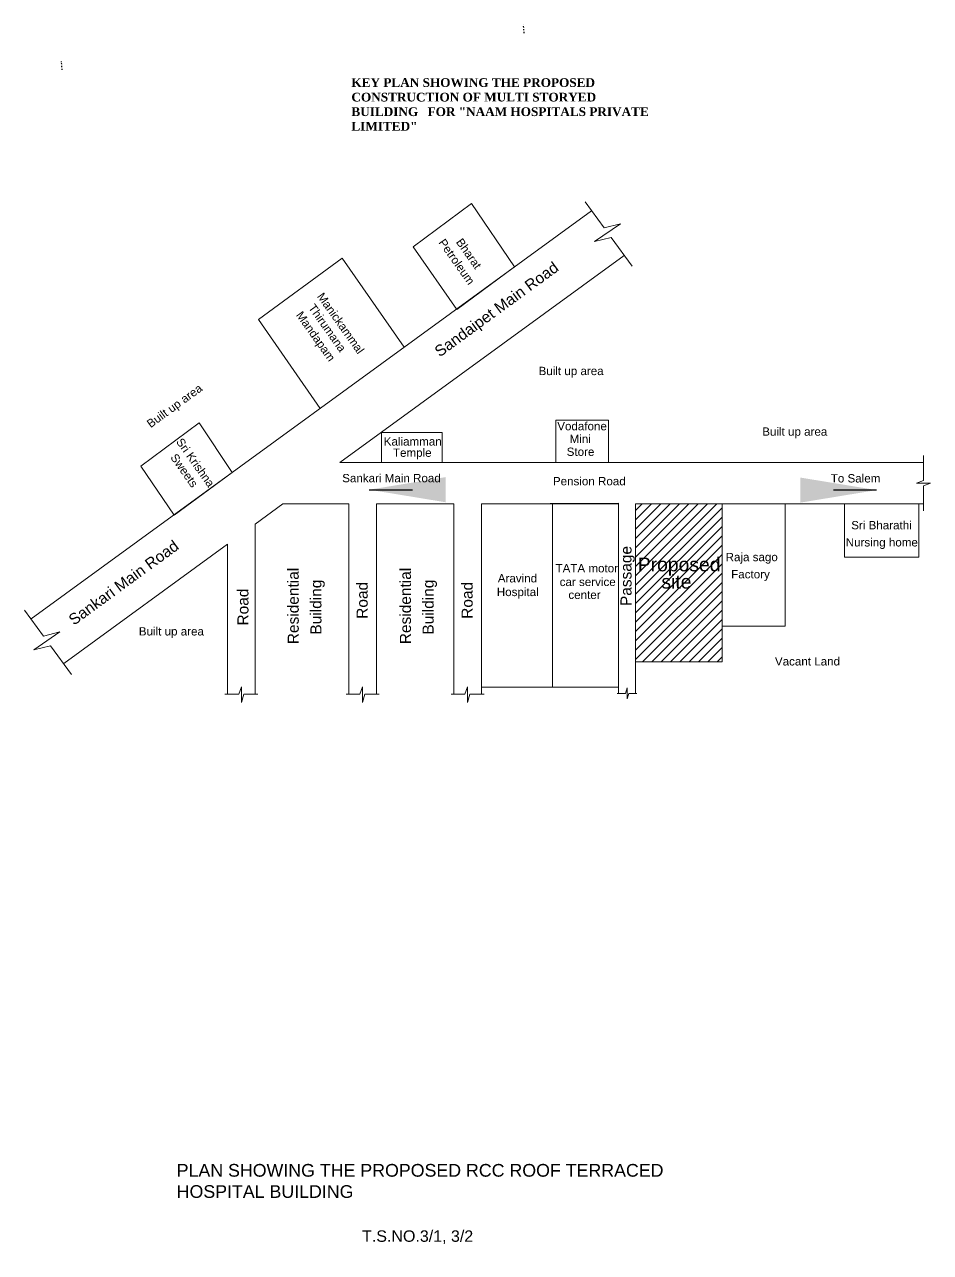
# Model space of a CAD drawing. Header units: metres. Extents: x -38 to 401, y 28 to 287.
# Drawn here: x 19.8 to 91, y 163.7 to 260.3 of the extents above; entities that cross this region are included whole.
import ezdxf

# ---------------------------------------------------------------- set-up
doc = ezdxf.new("R2010")
doc.units = ezdxf.units.M
doc.linetypes.add('DOT2', pattern=[0.125, 0, -0.125])
doc.layers.add('AR_WALL', color=7, linetype='Continuous', lineweight=40)
doc.layers.add('wall', color=7, linetype='Continuous', lineweight=0)
doc.styles.add('ID', font='GOTHIC.TTF', dxfattribs={"width": 0.85})
doc.styles.get("Standard").update_dxf_attribs({"font": 'arial.ttf'})
doc.styles.add('UNCO', font='CALIST.TTF', dxfattribs={"height": 0.23})
doc.dimstyles.new('1-100-ID', dxfattribs={"dimtxt": 0.3, "dimasz": 0.15, "dimexe": 100, "dimexo": 100, "dimgap": 0.15, "dimtad": 1, "dimdec": 0, "dimzin": 3, "dimdsep": 46, "dimtxsty": 'ID', "dimblk": 'ARCHTICK', "dimcen": 0, "dimclrd": 252, "dimclre": 252, "dimclrt": 3, "dimadec": 0, "dimazin": 0, "dimtfac": 1, "dimtdec": 0, "dimtix": 1, "dimtmove": 2, "dimatfit": 3, "dimldrblk": 'OPEN90', "dimfxl": 0, "dimtolj": 1, "dimtzin": 0, "dimarcsym": 0})
doc.dimstyles.new('ISO-25', dxfattribs={"dimtxt": 2.5, "dimasz": 2.5, "dimexe": 1.25, "dimexo": 0.625, "dimtad": 1, "dimtxsty": 'Standard', "dimcen": 2.5, "dimadec": 0, "dimazin": 0, "dimtfac": 1, "dimtmove": 0, "dimatfit": 3, "dimfxl": 0, "dimarcsym": 0})

# ---------------------------------------------------------------- blocks, each defined once
blk = doc.blocks.new('_ArchTick')
at = {"color": 0, "linetype": 'ByBlock', "const_width": 0.15}
blk.add_lwpolyline([(-0.5, -0.5), (0.5, 0.5)], dxfattribs=at)
blk = doc.blocks.new('*D700')
at = {"color": 252, "linetype": 'DOT2', "lineweight": -2}
for p, q in [((59.086, 259.618), (59.032, 260.295)), ((22.777, 256.726), (22.723, 257.403))]:
    blk.add_line(p, q, dxfattribs=at)
at = {"color": 252, "lineweight": -2}
blk.add_line((30.664, 157.718), (66.973, 160.611), dxfattribs=at)
at = {"layer": 'Defpoints', "color": 0}
for p in [(66.973, 160.611), (67.026, 159.934), (30.718, 157.042)]:
    blk.add_point(p, dxfattribs=at)
at = {"color": 252, "lineweight": -2, "xscale": 0.15, "yscale": 0.15, "zscale": 0.15}
for p, rotation in [((66.973, 160.611), 4.55433833093015), ((30.664, 157.718), 184.5543383309301)]:
    blk.add_blockref('_ArchTick', p, dxfattribs=dict(at, rotation=rotation))
at = {"color": 3, "lineweight": 25, "insert": (48.769, 159.785), "char_height": 0.3, "attachment_point": 5, "rotation": 4.55434, "style": 'ID'}
blk.add_mtext('\\A1;{\\H3x;36.90}', dxfattribs=at)
blk = doc.blocks.new('_Open90')
at = {"layer": 'AR_WALL', "color": 0, "lineweight": -2}
for p, q in [((0, 0), (-1, 0)), ((-0.5, 0.5), (0, 0)), ((0, 0), (-0.5, -0.5))]:
    blk.add_line(p, q, dxfattribs=at)

msp = doc.modelspace()

# ---------------------------------------------------------------- hatches: boundary and pattern name
at = {"lineweight": 15}
h = msp.add_hatch(dxfattribs=at)
h.set_pattern_fill('ANSI31', color=252, scale=0.163032)
h.set_pattern_definition([(45, (-3691.37836, -548.98536), (-0.36601734, 0.36601734), [])])
h.paths.add_polyline_path([(74.64381, 222.59483), (67.84625, 222.59483), (67.84625, 210.17507), (74.64381, 210.17507)])
h.paths.add_polyline_path([(67.67267, 216.64377), (74.86676, 216.64377), (74.86676, 218.72671), (67.67267, 218.72671)], flags=9)
h.paths.add_polyline_path([(69.59943, 215.64089), (72.93643, 215.64089), (72.93643, 217.2979), (69.59943, 217.2979)], flags=24)

# ---------------------------------------------------------------- linework, layer by layer
at = {"color": 3, "lineweight": 15}
for p, q in [((63.87618, 246.35551), (65.36827, 244.3084)), ((20.33413, 213.54453), (64.38955, 245.65118)), ((64.61609, 243.22834), (66.64931, 244.63035)), ((66.64931, 244.63035), (65.36827, 244.3084)), ((64.61609, 243.22834), (65.91913, 243.55263)), ((65.91913, 243.55263), (67.57047, 241.28703)), ((38.20352, 237.10869), (44.79444, 241.91205)), ((44.60427, 225.85547), (66.94789, 242.1412)), ((49.65342, 234.91171), (44.79444, 241.91205)), ((43.0625, 230.10835), (38.20352, 237.10869)), ((90.4779, 226.39891), (90.4779, 224.44574)), ((44.60427, 225.85547), (90.4779, 225.85547)), ((89.93446, 224.22515), (90.4779, 224.44574)), ((89.93446, 224.22515), (91.02134, 224.22515)), ((90.4779, 224.00456), (91.02134, 224.22515)), ((90.4779, 224.00456), (90.4779, 222.05139)), ((37.94606, 221.00246), (40.13075, 222.59483)), ((40.13075, 222.59483), (45.30727, 222.59483)), ((45.30727, 222.59483), (45.30727, 207.62464)), ((47.48103, 222.59483), (53.55624, 222.59483)), ((47.48103, 222.59483), (47.48103, 207.62464)), ((53.55624, 222.59483), (53.55624, 207.62464)), ((55.73, 222.59483), (66.50145, 222.64217)), ((55.73, 222.59483), (55.73, 207.62464)), ((66.50145, 222.64217), (66.50145, 207.67198)), ((67.84625, 222.59483), (90.4779, 222.59483)), ((67.84625, 222.59483), (67.84625, 207.67198)), ((74.64381, 222.59062), (74.64381, 210.17086)), ((37.94606, 221.00246), (37.94606, 207.62464)), ((22.89451, 210.03175), (35.7723, 219.41806)), ((35.7723, 219.41806), (35.7723, 207.62464)), ((19.82076, 214.24886), (21.31286, 212.20174)), ((20.56067, 211.12168), (22.5939, 212.5237)), ((22.5939, 212.5237), (21.31286, 212.20174)), ((20.56067, 211.12168), (21.86371, 211.44598)), ((21.86371, 211.44598), (23.51506, 209.18038)), ((74.64381, 210.17507), (67.84625, 210.17507)), ((35.55492, 207.62464), (36.64964, 207.62464)), ((36.85918, 208.20121), (36.64964, 207.62464)), ((36.85918, 206.9828), (36.85918, 208.20121)), ((36.85918, 206.9828), (37.04267, 207.62464)), ((37.04267, 207.62464), (38.16343, 207.62464)), ((45.08989, 207.62464), (46.18461, 207.62464)), ((46.39415, 208.20121), (46.18461, 207.62464)), ((46.39415, 206.9828), (46.39415, 208.20121)), ((46.39415, 206.9828), (46.57764, 207.62464)), ((46.57764, 207.62464), (47.69841, 207.62464)), ((53.33887, 207.62464), (54.43358, 207.62464)), ((54.64312, 208.20121), (54.43358, 207.62464)), ((54.64312, 206.9828), (54.64312, 208.20121)), ((54.64312, 206.9828), (54.82661, 207.62464)), ((54.82661, 207.62464), (55.94738, 207.62464))]:
    msp.add_line(p, q, dxfattribs=at)
at = {"lineweight": 15}
for p, q in [((66.39735, 207.67198), (67.05997, 207.67198)), ((67.05997, 207.67198), (67.17691, 208.12453)), ((67.17691, 208.12453), (67.17691, 207.27049)), ((67.17691, 207.27049), (67.30746, 207.67198)), ((67.30746, 207.67198), (67.95402, 207.67198))]:
    msp.add_line(p, q, dxfattribs=at)
at = {"color": 3, "lineweight": 15}
for points in [[(50.36564, 242.81743), (54.95264, 246.21883), (58.33781, 241.24077), (53.78545, 237.89367)], [(28.95749, 225.57217), (33.54449, 228.97357), (36.1386, 225.06231), (31.58623, 221.71521)], [(61.5833, 225.85547), (65.71377, 225.85547), (65.71377, 229.19105), (61.5833, 229.19105)], [(47.86965, 225.85547), (52.64542, 225.85547), (52.64542, 228.20704), (47.86965, 228.20704)], [(55.73, 222.59483), (61.31579, 222.59483), (61.31579, 208.17354), (55.73, 208.17354)], [(61.31579, 222.59483), (66.50145, 222.59483), (66.50145, 208.17354), (61.31579, 208.17354)], [(84.25757, 222.59483), (90.1018, 222.59483), (90.1018, 218.40124), (84.25757, 218.40124)]]:
    msp.add_lwpolyline(points, close=True, dxfattribs=at)
at = {"lineweight": 15}
msp.add_lwpolyline([(79.61298, 222.59062), (74.64381, 222.59062), (74.64381, 212.9774), (79.61298, 212.9774)], close=True, dxfattribs=at)

# ---------------------------------------------------------------- texts
at = {"color": 0, "linetype": 'Continuous', "lineweight": 15}
for s, height, rotation, p in [('Petroleum', 0.652128, 305.3163619, (52.3244, 243.14685)), ('Bharat', 0.652128, 305.3163619, (53.69676, 243.18613)), ('Sandaipet Main Road', 0.8695041, 36.1590242, (52.45204, 234.10976)), ('Manickammal', 0.6521281, 305.3163619, (42.78111, 238.91267)), ('Mandapam', 0.652128, 305.3163619, (41.12349, 237.44671)), ('Thirumana', 0.652128, 305.3163619, (42.09209, 238.02539)), ('Built up area', 0.6521281, 36.0840085, (29.73051, 228.54254)), ('Sri Krishna', 0.6521281, 305.3163619, (31.69643, 227.47978)), ('Sweets', 0.652128, 305.3163619, (31.24294, 226.25511)), ('Sankari Main Road', 0.8695041, 36.1590242, (23.69111, 213.00645)), ('Passage', 0.869504, 90, (67.52637, 214.56156)), ('Residential ', 0.8695041, 90, (41.36985, 211.56344)), ('Residential ', 0.8695041, 90, (50.18881, 211.56344)), ('Building', 0.869504, 90, (43.15643, 212.31874)), ('Road', 0.869504, 90, (46.79015, 213.5598)), ('Building', 0.869504, 90, (51.97539, 212.31874)), ('Road', 0.869504, 90, (55.03913, 213.5598)), ('Road', 0.869504, 90, (37.41777, 213.03127))]:
    msp.add_text(s, height=height, rotation=rotation, dxfattribs=at).set_placement(p)
for s, height, p in [('Built up area', 0.6521281, (60.22239, 232.72561)), ('Vodafone ', 0.652128, (61.69005, 228.38724)), (' Mini ', 0.652128, (62.40774, 227.38472)), ('Built up area', 0.6521281, (77.80201, 227.9583)), ('Kaliamman ', 0.652128, (48.05246, 227.18309)), ('Temple', 0.652128, (48.77506, 226.29829)), (' Store', 0.652128, (62.17852, 226.37242)), ('Sankari Main Road', 0.6521281, (44.7865, 224.29827)), ('Pension Road', 0.6521281, (61.34802, 224.05972)), ('To Salem', 0.652128, (83.18892, 224.28238)), ('Sri Bharathi', 0.6521281, (84.79547, 220.59837)), ('Nursing home', 0.6521281, (84.3634, 219.24809)), ('Proposed', 1.08688, (68.01983, 217.29268)), ('Raja sago', 0.652128, (74.92221, 218.08993)), ('TATA motor ', 0.6521281, (61.55516, 217.21034)), ('Factory', 0.652128, (75.36179, 216.73965)), ('Aravind', 0.652128, (57.01771, 216.4206)), ('car service', 0.6521281, (61.88084, 216.13519)), ('site ', 1.08688, (69.8756, 215.93485)), ('Hospital', 0.652128, (56.93909, 215.34545)), ('center', 0.652128, (62.56542, 215.12163)), ('Built up area', 0.6521281, (28.80073, 212.24795)), ('Vacant Land', 0.6521281, (78.79943, 209.88849))]:
    msp.add_text(s, height=height, dxfattribs=at).set_placement(p)
at = {"color": 7, "lineweight": 25}
msp.add_text('T.S.NO.3/1, 3/2', height=0.9, dxfattribs=at).set_placement((46.35019, 164.56127, 0.01119))
at = {"color": 7, "lineweight": 25, "insert": (31.77707, 170.68376, 0.00059), "char_height": 1, "attachment_point": 1}
msp.add_mtext_dynamic_manual_height_columns('{\\C256;PLAN SHOWING THE PROPOSED RCC ROOF TERRACED HOSPITAL BUILDING }', width=38.4158063, gutter_width=1.25, heights=[0], dxfattribs=at)
at = {"layer": 'wall', "lineweight": 15, "insert": (45.51286, 256.07685), "char_height": 0.68706318, "attachment_point": 1, "style": 'UNCO'}
msp.add_mtext_dynamic_manual_height_columns('\\A1;{\\fTimes New Roman|b1|i0|c0|p18;\\C0;KEY PLAN SHOWING THE PROPOSED CONSTRUCTION OF MULTI STORYED BUILDING \\H1.83875x; \\H0.54385x;FOR "NAAM HOSPITALS PRIVATE LIMITED" \\H1.55845x; }', width=24.4179098, gutter_width=8.90033, heights=[136.3349], dxfattribs=at)

# ---------------------------------------------------------------- dimensions: what is measured, and where the dimension line sits
at = {"color": 7, "lineweight": 25}
dim = msp.add_aligned_dim(p1=(30.71755, 157.04162, 0.01119), p2=(67.02642, 159.93384, 0.01119), distance=0.67886, text='{\\H3x;36.90}', dimstyle='1-100-ID', dxfattribs=at)
dim.commit()
dim.dimension.update_dxf_attribs({"geometry": '*D700', "text_midpoint": (48.76864, 159.78511, 0.01119)})

# ---------------------------------------------------------------- leaders
at = {"color": 3, "lineweight": 15}
for points in [[(46.90679, 223.71256), (50.30453, 223.71256)], [(86.79225, 223.68178), (83.39451, 223.68178)]]:
    msp.add_leader(points, dimstyle='ISO-25', override={"dimasz": 6, "dimgap": 0.625, "dimtad": 0}, dxfattribs=at)

doc.saveas('drawing.dxf')
